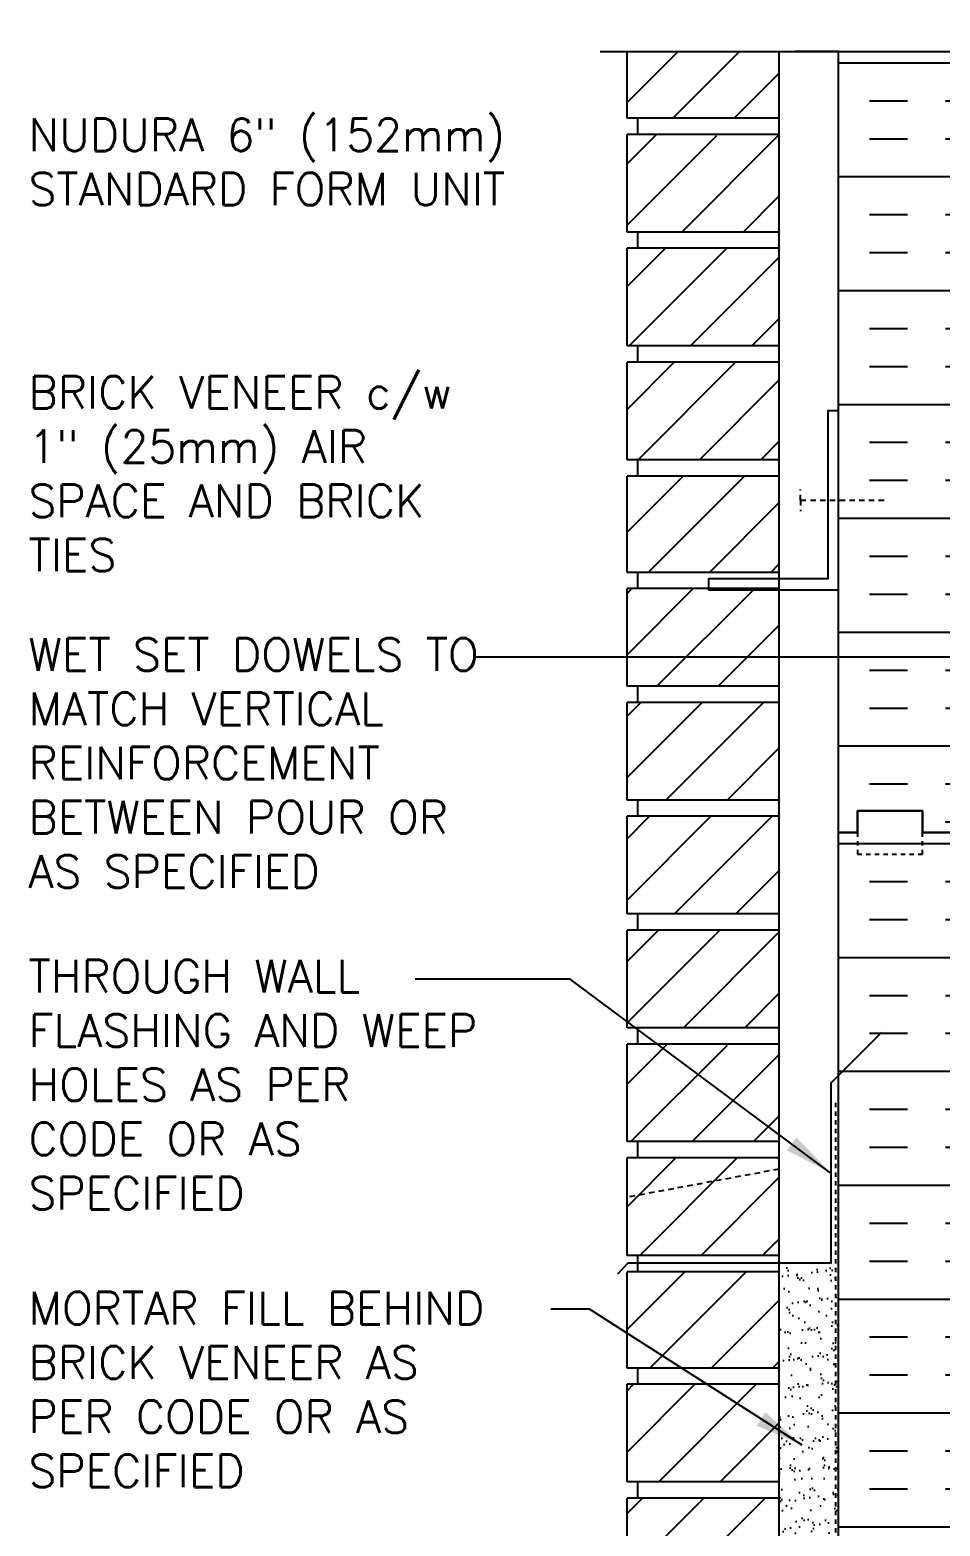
# Model space of a CAD drawing. Header units: inches. Extents: x 66.7 to 117, y -68.2 to 5.6.
# Drawn here: x 68.31 to 89.3, y -29.43 to 5.06 of the extents above; entities that cross this region are included whole.
import ezdxf

# ---------------------------------------------------------------- set-up
doc = ezdxf.new("R2010")
doc.units = ezdxf.units.IN
doc.header["$LTSCALE"] = 0.5
doc.header["$MEASUREMENT"] = 0
doc.linetypes.add('DASHED2', pattern=[0.375, 0.25, -0.125])
doc.linetypes.add('DASHEDX2', pattern=[1.5, 1, -0.5])
for name, color, linetype in [('HATCH', 12, 'Continuous'), ('line25', 2, 'Continuous'), ('LINE50', 5, 'Continuous'), ('LINE9', 9, 'Continuous'), ('TEXT', 4, 'Continuous')]:
    doc.layers.add(name, color=color, linetype=linetype)
doc.styles.add('DIM', font='romans.shx', dxfattribs={"width": 0.7})
doc.styles.add('ROMANS', font='romans.shx', dxfattribs={"height": 1.125})
doc.dimstyles.new('ext_12', dxfattribs={"dimscale": 12, "dimtxt": 0.09375, "dimasz": 0.09375, "dimexe": 0.09375, "dimexo": 0.0625, "dimgap": 0.0625, "dimtad": 1, "dimdec": 1, "dimzin": 3, "dimdsep": 46, "dimlunit": 4, "dimtxsty": 'DIM', "dimcen": 0.09, "dimdle": 0.09375, "dimclrt": 4, "dimadec": 0, "dimazin": 0, "dimtfac": 1, "dimtdec": 1, "dimtmove": 2, "dimatfit": 3, "dimfxl": 0, "dimfrac": 2, "dimtolj": 1, "dimtzin": 0, "dimarcsym": 0})

msp = doc.modelspace()

# ---------------------------------------------------------------- hatches: boundary and pattern name
at = {"layer": 'HATCH'}
h = msp.add_hatch(dxfattribs=at)
h.set_pattern_fill('INSUL', color=256, scale=7, style=0)
h.set_pattern_definition([(0, (-2836.5789, -410.4496), (0, 2.625), []), (0, (-2836.5789, -409.5746), (0, 2.625), [0.875, -0.875]), (0, (-2836.5789, -408.6996), (0, 2.625), [0.875, -0.875])])
h.paths.add_polyline_path([(86.958, -13.44), (87.395, -13.44), (87.395, -12.94), (88.895, -12.94), (88.895, -13.44), (89.583, -13.44), (89.583, 4.56), (88.895, 4.56), (88.895, 5.06), (87.395, 5.06), (87.395, 4.56), (86.958, 4.56)])
h = msp.add_hatch(dxfattribs=at)
h.set_pattern_fill('ANSI31', color=256, scale=8, style=0)
h.set_pattern_definition([(45, (75.7813, -62.3149), (-0.707107, 0.707107), [])])
h.paths.add_polyline_path([(85.583, -28.79), (82.083, -28.79), (82.083, -31.04), (85.583, -31.04)])
h.paths.add_polyline_path([(85.583, -26.165), (82.083, -26.165), (82.083, -28.415), (85.583, -28.415)])
h.paths.add_polyline_path([(85.583, -23.57), (82.083, -23.57), (82.083, -25.79), (85.583, -25.79)])
h.paths.add_polyline_path([(85.583, -20.945), (82.083, -20.945), (82.083, -23.195), (85.583, -23.195)])
h.paths.add_polyline_path([(85.583, -18.345), (83.958, -18.345), (83.958, -18.32), (82.083, -18.32), (82.083, -20.57), (85.583, -20.57)])
h.paths.add_polyline_path([(85.583, -15.695), (82.083, -15.695), (82.083, -17.945), (85.583, -17.945)])
h.paths.add_polyline_path([(85.583, -13.07), (82.083, -13.07), (82.083, -15.32), (85.583, -15.32)])
h.paths.add_polyline_path([(85.583, -10.445), (82.083, -10.445), (82.083, -12.695), (85.583, -12.695)])
h.paths.add_polyline_path([(85.583, -7.845), (83.958, -7.845), (83.958, -7.82), (82.083, -7.82), (82.083, -10.07), (85.583, -10.07)])
h.paths.add_polyline_path([(85.583, -5.225), (82.083, -5.225), (82.083, -7.445), (85.583, -7.445)])
h.paths.add_polyline_path([(85.583, -2.6), (82.083, -2.6), (82.083, -4.85), (85.583, -4.85)])
h.paths.add_polyline_path([(85.583, 0.025), (82.083, 0.025), (82.083, -2.225), (85.583, -2.225)])
h.paths.add_polyline_path([(85.583, 2.625), (83.958, 2.625), (83.958, 2.65), (82.083, 2.65), (82.083, 0.4), (85.583, 0.4)])
h.paths.add_polyline_path([(85.583, 4.56), (82.083, 4.56), (82.083, 3.025), (85.583, 3.025)])
h = msp.add_hatch(dxfattribs=at)
h.set_pattern_fill('INSUL', color=256, scale=7, style=0)
h.set_pattern_definition([(0, (-2836.5789, -428.4496), (0, 2.625), []), (0, (-2836.5789, -427.5746), (0, 2.625), [0.875, -0.875]), (0, (-2836.5789, -426.6996), (0, 2.625), [0.875, -0.875])])
h.paths.add_polyline_path([(86.958, -31.44), (87.395, -31.44), (87.395, -30.94), (88.895, -30.94), (88.895, -31.44), (89.583, -31.44), (89.583, -13.44), (88.895, -13.44), (88.895, -12.94), (87.395, -12.94), (87.395, -13.44), (86.958, -13.44)])
h = msp.add_hatch(dxfattribs=at)
h.set_pattern_fill('AR-SAND', color=256, scale=0.25, style=0)
h.paths.add_polyline_path([(86.958, -23.37), (86.783, -23.37), (85.583, -23.37), (85.583, -31.44), (86.958, -31.44)])

# ---------------------------------------------------------------- linework, layer by layer
at = {"layer": 'line25'}
for p, q in [((82.083, 3.025), (82.083, 4.56)), ((85.583, 4.56), (85.583, -31.44)), ((85.583, 3.025), (82.083, 3.025)), ((82.333, 2.65), (82.333, 3.025)), ((82.083, 0.4), (82.083, 2.65)), ((85.583, 2.65), (82.083, 2.65)), ((85.583, 0.4), (82.083, 0.4)), ((82.333, 0.025), (82.333, 0.4)), ((85.583, 0.025), (82.083, 0.025)), ((82.083, -2.225), (82.083, 0.025)), ((85.583, -2.225), (82.083, -2.225)), ((82.333, -2.6), (82.333, -2.225)), ((82.083, -4.85), (82.083, -2.6)), ((85.583, -2.6), (82.083, -2.6)), ((85.583, -4.85), (82.083, -4.85)), ((82.333, -5.225), (82.333, -4.85)), ((82.083, -7.445), (82.083, -5.225)), ((85.583, -5.225), (82.083, -5.225)), ((85.583, -7.445), (82.083, -7.445)), ((82.333, -7.82), (82.333, -7.445)), ((82.083, -10.07), (82.083, -7.82)), ((85.583, -7.82), (82.083, -7.82)), ((85.583, -10.07), (82.083, -10.07)), ((82.333, -10.445), (82.333, -10.07)), ((82.083, -12.695), (82.083, -10.445)), ((85.583, -10.445), (82.083, -10.445)), ((85.583, -12.695), (82.083, -12.695)), ((82.333, -13.07), (82.333, -12.695)), ((85.583, -13.07), (82.083, -13.07)), ((82.083, -15.32), (82.083, -13.07)), ((85.583, -15.32), (82.083, -15.32)), ((82.333, -15.695), (82.333, -15.32)), ((85.583, -15.695), (82.083, -15.695)), ((82.083, -17.945), (82.083, -15.695)), ((85.583, -17.945), (82.083, -17.945)), ((82.333, -18.32), (82.333, -17.945)), ((85.583, -18.32), (82.083, -18.32)), ((82.083, -20.57), (82.083, -18.32)), ((85.583, -20.57), (82.083, -20.57)), ((82.333, -20.945), (82.333, -20.57)), ((85.583, -20.945), (82.083, -20.945)), ((82.083, -23.195), (82.083, -20.945)), ((85.583, -23.195), (82.083, -23.195)), ((82.333, -23.57), (82.333, -23.195)), ((85.583, -23.57), (82.083, -23.57)), ((82.083, -25.79), (82.083, -23.57)), ((85.583, -25.79), (82.083, -25.79)), ((82.333, -26.165), (82.333, -25.79)), ((85.583, -26.165), (82.083, -26.165)), ((82.083, -28.415), (82.083, -26.165)), ((85.583, -28.415), (82.083, -28.415)), ((82.333, -28.79), (82.333, -28.415)), ((85.583, -28.79), (82.083, -28.79)), ((82.083, -31.04), (82.083, -28.79))]:
    msp.add_line(p, q, dxfattribs=at)
at = {"layer": 'LINE50'}
for p, q in [((86.958, -13.44), (86.958, 4.56)), ((86.958, -31.44), (86.958, -13.44))]:
    msp.add_line(p, q, dxfattribs=at)
for points in [[(86.958, -13.44), (87.395, -13.44), (87.395, -12.94), (88.895, -12.94), (88.895, -13.44), (89.583, -13.44)], [(89.583, -13.44), (88.895, -13.44), (88.895, -12.94), (87.395, -12.94), (87.395, -13.44), (86.958, -13.44)]]:
    msp.add_lwpolyline(points, dxfattribs=at)
at = {"layer": 'LINE9'}
for p, q in [((81.458, 4.56), (91.583, 4.56)), ((86.958, 4.56), (85.958, 4.56)), ((86.783, -19.22), (87.958, -18.046))]:
    msp.add_line(p, q, dxfattribs=at)
at = {"layer": 'LINE9', "linetype": 'DASHED2'}
for p, q in [((86.083, -5.782), (86.083, -5.532)), ((86.083, -5.782), (88.083, -5.782)), ((86.083, -5.782), (86.083, -6.032)), ((85.583, -21.204), (82.083, -21.852))]:
    msp.add_line(p, q, dxfattribs=at)
at = {"layer": 'LINE9', "linetype": 'DASHEDX2', "ltscale": 0.1}
msp.add_line((86.895, -31.378), (86.895, -19.602), dxfattribs=at)
at = {"layer": 'LINE9'}
msp.add_lwpolyline([(86.958, -3.72), (86.708, -3.72), (86.708, -7.595), (83.958, -7.595), (83.958, -7.845), (86.958, -7.845)], close=True, dxfattribs=at)
at = {"layer": 'LINE9', "linetype": 'DASHED2', "ltscale": 0.15}
msp.add_lwpolyline([(87.395, -13.44), (87.395, -13.44), (87.395, -13.94), (88.895, -13.94), (88.895, -13.44), (88.895, -13.44)], dxfattribs=at)
at = {"layer": 'LINE9'}
msp.add_lwpolyline([(86.783, -19.22), (86.783, -23.37), (82.096, -23.37), (81.858, -23.629)], dxfattribs=at)
at = {"layer": 'TEXT'}
for points in [[(88.837, 3.262, 0, 0.36, 0), (87.757, 3.262, 0, 0, 0), (80.825, 3.262, 0, 0, 0)], [(84.089, -3.325, 0, 0.36, 0), (83.009, -3.325, 0, 0, 0), (79.566, -3.325, 0, 0, 0)]]:
    msp.add_lwpolyline(points, format="xyseb", dxfattribs=at)

# ---------------------------------------------------------------- texts
at = {"layer": 'TEXT', "char_height": 0.75, "attachment_point": 4, "style": 'ROMANS'}
for s, insert, width in [('NUDURA 6" (152mm) STANDARD FORM UNIT', (68.279, 2.017), 12.36542), ('BRICK VENEER c/w 1" (25mm) AIR SPACE AND BRICK TIES', (68.279, -5.17), 11.43486), ('WET SET DOWELS TO MATCH VERTICAL\\PREINFORCEMENT BETWEEN POUR OR AS SPECIFIED', (68.279, -11.84), 11.43486), ('THROUGH WALL FLASHING AND WEEP HOLES AS PER CODE OR AS SPECIFIED', (68.279, -19.257), 11.43486), ('MORTAR FILL BEHIND BRICK VENEER AS PER CODE OR AS SPECIFIED', (68.279, -26.285), 12.12342)]:
    msp.add_mtext(s, dxfattribs=dict(at, insert=insert, width=width))

# ---------------------------------------------------------------- leaders
at = {"layer": 'TEXT'}
msp.add_leader([(90.916, -9.398), (78.597, -9.398)], dimstyle='ext_12', override={"dimgap": 0.0625, "dimtad": 0}, dxfattribs=at)
for points in [[(86.783, -21.295), (80.769, -16.822), (77.199, -16.822)], [(86.12, -27.569), (81.213, -24.434), (80.32, -24.434)]]:
    msp.add_leader(points, dimstyle='ext_12', dxfattribs=at)

doc.saveas('drawing.dxf')
